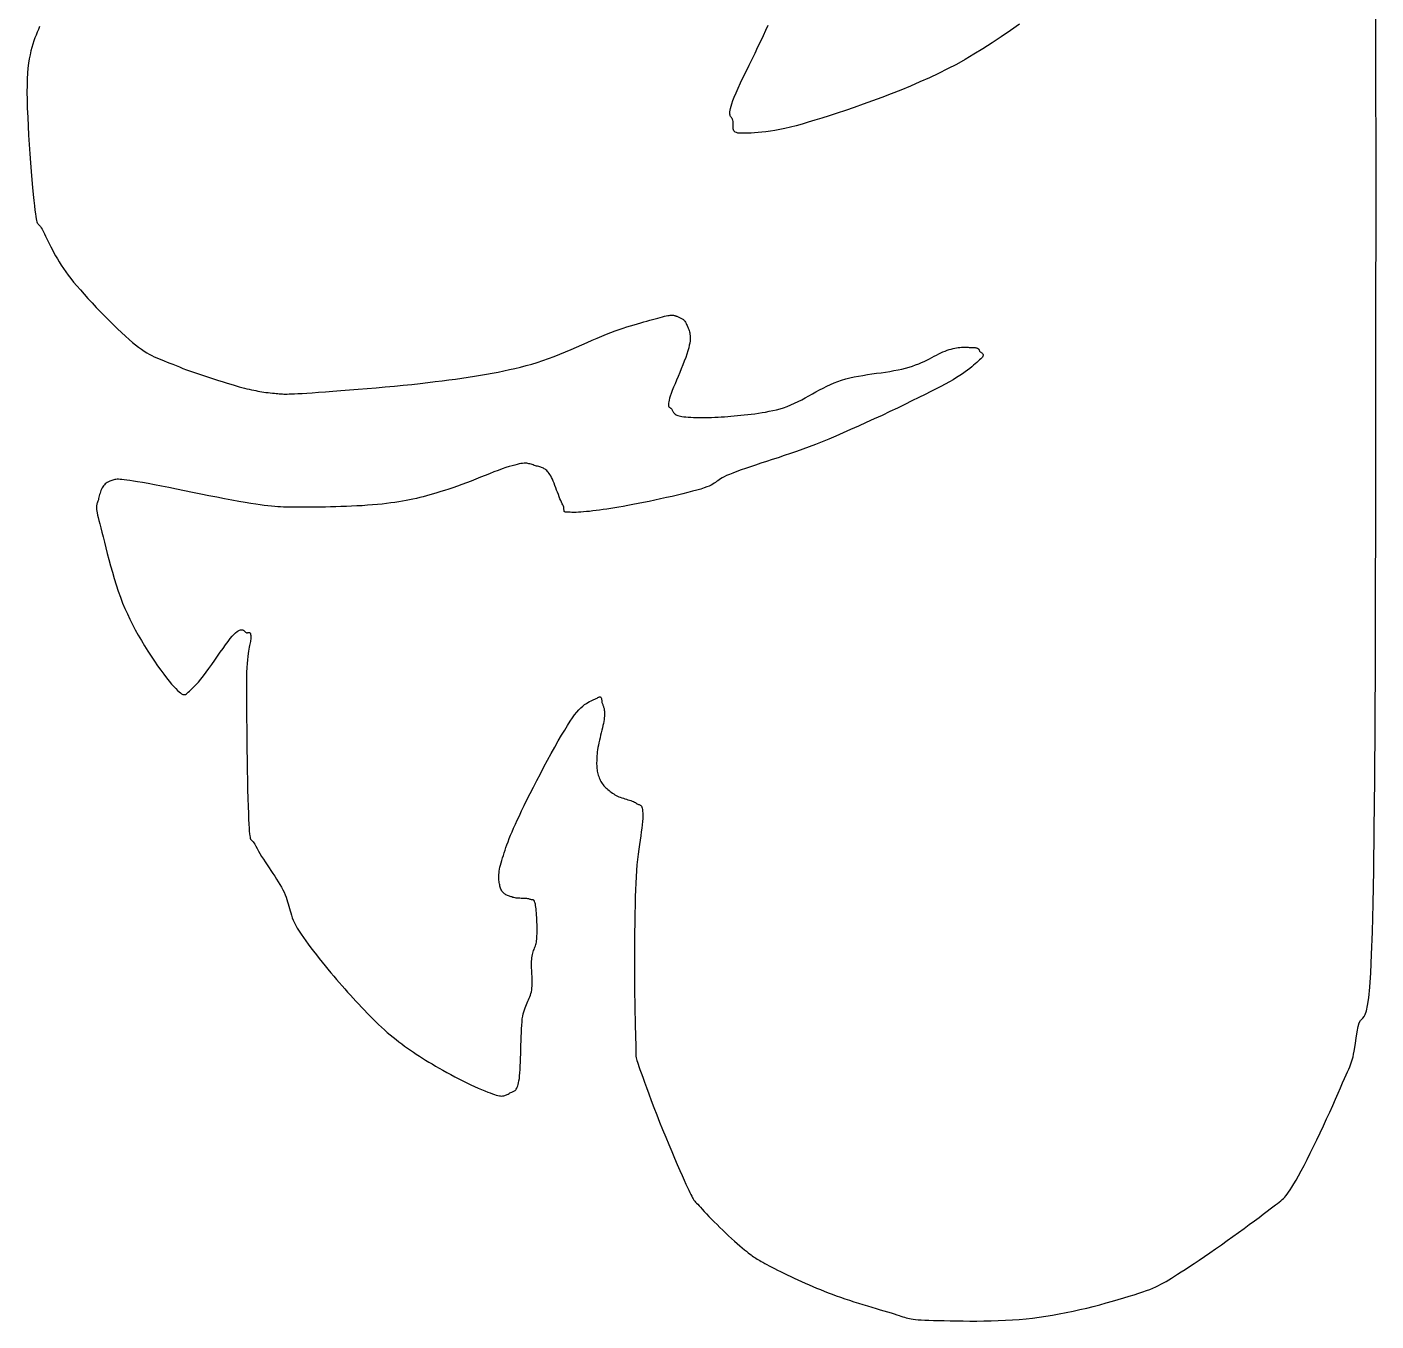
# Model space of a CAD drawing. Header units: millimetres. Extents: x 0 to 420, y 0 to 297.
# Drawn here: x 303.254 to 306.985, y 56.568 to 60.147 of the extents above; entities that cross this region are included whole.
import ezdxf

# ---------------------------------------------------------------- set-up
doc = ezdxf.new("R2010")
doc.units = ezdxf.units.MM
doc.layers.add('291-E-DIAGRAMA', color=5, linetype='Continuous')

msp = doc.modelspace()

# ---------------------------------------------------------------- linework, layer by layer
at = {"layer": '291-E-DIAGRAMA'}
for points in [[(303.2885, 60.1478), (303.2853, 60.14), (303.2822, 60.1322), (303.279, 60.1244), (303.276, 60.1163), (303.273, 60.108), (303.2701, 60.0993), (303.2673, 60.0901), (303.2648, 60.0803), (303.2624, 60.0698), (303.2602, 60.0585), (303.2583, 60.0463), (303.2567, 60.0331), (303.2555, 60.0188), (303.2545, 60.0032), (303.254, 59.9858), (303.2539, 59.9662), (303.2542, 59.9448), (303.2548, 59.9218), (303.2558, 59.8976), (303.257, 59.8726), (303.2584, 59.8472), (303.26, 59.8215), (303.2618, 59.7961), (303.2637, 59.7712), (303.2656, 59.7471), (303.2675, 59.7243), (303.2694, 59.703), (303.2713, 59.6836), (303.273, 59.6665), (303.2746, 59.6519), (303.276, 59.6399), (303.2773, 59.6301), (303.2784, 59.6222), (303.2795, 59.6161), (303.2805, 59.6113), (303.2815, 59.6078), (303.2825, 59.6052), (303.2836, 59.6032), (303.2848, 59.6017), (303.2861, 59.6003), (303.2876, 59.5989), (303.2893, 59.5971), (303.2912, 59.5948), (303.2934, 59.5916), (303.2959, 59.5873), (303.2987, 59.5816), (303.3021, 59.5751), (303.3055, 59.5683), (303.309, 59.5612), (303.3126, 59.5539), (303.3163, 59.5464), (303.3202, 59.5386), (303.3242, 59.5306), (303.3285, 59.5224), (303.3331, 59.514), (303.338, 59.5055), (303.3431, 59.4968), (303.3487, 59.4879), (303.3546, 59.4789), (303.3609, 59.4698), (303.3677, 59.4605), (303.375, 59.4511), (303.383, 59.4413), (303.3919, 59.4308), (303.4015, 59.4196), (303.4118, 59.408), (303.4226, 59.396), (303.4339, 59.3838), (303.4455, 59.3714), (303.4573, 59.359), (303.4692, 59.3468), (303.481, 59.3348), (303.4928, 59.3231), (303.5043, 59.312), (303.5154, 59.3014), (303.5261, 59.2915), (303.5362, 59.2825), (303.5456, 59.2745), (303.5544, 59.2674), (303.5626, 59.261), (303.5705, 59.2554), (303.578, 59.2503), (303.5852, 59.2458), (303.5922, 59.2418), (303.599, 59.2382), (303.6058, 59.2348), (303.6126, 59.2317), (303.6195, 59.2288), (303.6265, 59.226), (303.6337, 59.2231), (303.6412, 59.2202), (303.649, 59.2171), (303.6573, 59.2138), (303.6661, 59.2102), (303.6754, 59.2065), (303.6852, 59.2026), (303.6954, 59.1988), (303.7059, 59.195), (303.7168, 59.1911), (303.7278, 59.1873), (303.7389, 59.1836), (303.7501, 59.1799), (303.7613, 59.1762), (303.7724, 59.1727), (303.7833, 59.1693), (303.7939, 59.1659), (303.8043, 59.1627), (303.8142, 59.1597), (303.8237, 59.1568), (303.8327, 59.154), (303.8407, 59.1519), (303.8483, 59.1499), (303.8554, 59.1481), (303.8622, 59.1464), (303.8687, 59.1448), (303.8748, 59.1434), (303.8808, 59.1422), (303.8866, 59.141), (303.8923, 59.1399), (303.8979, 59.1389), (303.9035, 59.138), (303.9092, 59.1371), (303.9149, 59.1363), (303.9208, 59.1355), (303.9268, 59.1347), (303.9331, 59.134), (303.9386, 59.1336), (303.9433, 59.1332), (303.9473, 59.1329), (303.9509, 59.1325), (303.9542, 59.1323), (303.9574, 59.132), (303.9608, 59.1318), (303.9644, 59.1317), (303.9686, 59.1316), (303.9734, 59.1317), (303.9791, 59.1318), (303.9858, 59.132), (303.9939, 59.1323), (304.0033, 59.1327), (304.0145, 59.1333), (304.0274, 59.134), (304.0425, 59.1352), (304.0598, 59.1365), (304.079, 59.138), (304.0999, 59.1395), (304.1221, 59.1412), (304.1455, 59.1431), (304.1697, 59.145), (304.1945, 59.147), (304.2197, 59.1491), (304.2449, 59.1513), (304.2699, 59.1536), (304.2945, 59.156), (304.3183, 59.1584), (304.3411, 59.1609), (304.3627, 59.1635), (304.3827, 59.1661), (304.402, 59.1684), (304.4208, 59.1707), (304.4391, 59.1731), (304.4569, 59.1756), (304.4743, 59.1781), (304.4914, 59.1808), (304.5081, 59.1835), (304.5245, 59.1864), (304.5407, 59.1894), (304.5566, 59.1925), (304.5724, 59.1957), (304.588, 59.1991), (304.6035, 59.2026), (304.6189, 59.2063), (304.6343, 59.2102), (304.6497, 59.2143), (304.6652, 59.219), (304.6808, 59.2242), (304.6964, 59.2298), (304.7121, 59.2357), (304.7276, 59.2419), (304.7431, 59.2482), (304.7584, 59.2547), (304.7734, 59.2612), (304.7883, 59.2677), (304.8028, 59.274), (304.8169, 59.2803), (304.8307, 59.2862), (304.844, 59.2919), (304.8568, 59.2973), (304.869, 59.3022), (304.8806, 59.3066), (304.8917, 59.3103), (304.9025, 59.3138), (304.913, 59.3171), (304.9231, 59.3202), (304.9329, 59.3232), (304.9423, 59.326), (304.9514, 59.3287), (304.9601, 59.3312), (304.9685, 59.3336), (304.9766, 59.3358), (304.9842, 59.3379), (304.9915, 59.3399), (304.9985, 59.3418), (305.0051, 59.3435), (305.0113, 59.3452), (305.0171, 59.3468), (305.022, 59.3478), (305.0262, 59.3486), (305.0298, 59.3492), (305.0329, 59.3496), (305.0355, 59.3498), (305.0376, 59.3499), (305.0394, 59.3499), (305.0409, 59.3498), (305.0423, 59.3495), (305.0434, 59.3492), (305.0445, 59.3489), (305.0456, 59.3484), (305.0468, 59.348), (305.048, 59.3476), (305.0495, 59.3472), (305.0512, 59.3468), (305.0531, 59.346), (305.055, 59.3452), (305.0568, 59.3444), (305.0587, 59.3436), (305.0605, 59.3427), (305.0623, 59.3418), (305.0641, 59.3408), (305.0658, 59.3397), (305.0675, 59.3385), (305.0691, 59.3373), (305.0706, 59.3359), (305.0721, 59.3343), (305.0735, 59.3327), (305.0749, 59.3308), (305.0762, 59.3288), (305.0773, 59.3267), (305.0782, 59.3241), (305.0792, 59.3215), (305.0802, 59.3188), (305.0814, 59.3161), (305.0826, 59.3134), (305.0838, 59.3104), (305.0849, 59.3074), (305.0859, 59.3041), (305.0867, 59.3006), (305.0874, 59.2968), (305.0879, 59.2927), (305.0881, 59.2883), (305.0879, 59.2835), (305.0875, 59.2783), (305.0866, 59.2726), (305.0854, 59.2665), (305.0838, 59.2592), (305.0816, 59.251), (305.0788, 59.2421), (305.0755, 59.2325), (305.0717, 59.2225), (305.0677, 59.2121), (305.0634, 59.2016), (305.059, 59.1909), (305.0546, 59.1803), (305.0502, 59.17), (305.0461, 59.16), (305.0422, 59.1504), (305.0386, 59.1415), (305.0355, 59.1334), (305.033, 59.1261), (305.0312, 59.1199), (305.0298, 59.1147), (305.0289, 59.1103), (305.0282, 59.1066), (305.0279, 59.1036), (305.0278, 59.1012), (305.0279, 59.0993), (305.0283, 59.0977), (305.0289, 59.0966), (305.0296, 59.0957), (305.0305, 59.0949), (305.0315, 59.0943), (305.0326, 59.0937), (305.0337, 59.093), (305.0349, 59.0922), (305.036, 59.0911), (305.0372, 59.0898), (305.0379, 59.0883), (305.0386, 59.0868), (305.0392, 59.0853), (305.0399, 59.0838), (305.0406, 59.0824), (305.0415, 59.081), (305.0425, 59.0796), (305.0437, 59.0783), (305.0451, 59.077), (305.0469, 59.0757), (305.0489, 59.0745), (305.0513, 59.0734), (305.0541, 59.0724), (305.0573, 59.0714), (305.061, 59.0705), (305.0653, 59.0697), (305.0705, 59.069), (305.0763, 59.0684), (305.0827, 59.0679), (305.0896, 59.0675), (305.0969, 59.0671), (305.1046, 59.0669), (305.1126, 59.0668), (305.121, 59.0667), (305.1296, 59.0668), (305.1383, 59.0669), (305.1472, 59.0671), (305.1562, 59.0675), (305.1652, 59.0679), (305.1741, 59.0684), (305.183, 59.069), (305.1918, 59.0697), (305.2005, 59.0705), (305.2095, 59.0712), (305.2187, 59.0721), (305.228, 59.0729), (305.2376, 59.0739), (305.2472, 59.0749), (305.2569, 59.076), (305.2668, 59.0772), (305.2767, 59.0786), (305.2867, 59.0802), (305.2967, 59.0819), (305.3067, 59.0838), (305.3166, 59.086), (305.3266, 59.0883), (305.3365, 59.0909), (305.3463, 59.0938), (305.3565, 59.0974), (305.3665, 59.1015), (305.3765, 59.106), (305.3864, 59.1108), (305.3963, 59.1159), (305.4061, 59.1211), (305.416, 59.1265), (305.4259, 59.132), (305.4358, 59.1374), (305.4457, 59.1428), (305.4557, 59.148), (305.4657, 59.1531), (305.4759, 59.1579), (305.4861, 59.1624), (305.4965, 59.1665), (305.5069, 59.1701), (305.5181, 59.1733), (305.5296, 59.1762), (305.5415, 59.1788), (305.5536, 59.1811), (305.5659, 59.1832), (305.5784, 59.1852), (305.5908, 59.1871), (305.6033, 59.1889), (305.6157, 59.1907), (305.6279, 59.1925), (305.6398, 59.1944), (305.6515, 59.1963), (305.6628, 59.1985), (305.6736, 59.2008), (305.6839, 59.2034), (305.6936, 59.2062), (305.7028, 59.209), (305.7115, 59.212), (305.7199, 59.2152), (305.7278, 59.2186), (305.7354, 59.222), (305.7427, 59.2255), (305.7497, 59.2291), (305.7564, 59.2326), (305.7628, 59.236), (305.7691, 59.2393), (305.7752, 59.2425), (305.7811, 59.2455), (305.787, 59.2482), (305.7927, 59.2506), (305.7984, 59.2527), (305.804, 59.2544), (305.8096, 59.2561), (305.8149, 59.2575), (305.8199, 59.2587), (305.8248, 59.2596), (305.8295, 59.2603), (305.8339, 59.2607), (305.8381, 59.261), (305.8422, 59.2612), (305.846, 59.2612), (305.8497, 59.2612), (305.8532, 59.2611), (305.8566, 59.2609), (305.8597, 59.2607), (305.8627, 59.2606), (305.8656, 59.2605), (305.8683, 59.2604), (305.8711, 59.2604), (305.8737, 59.2602), (305.8759, 59.26), (305.8779, 59.2597), (305.8797, 59.2593), (305.8812, 59.2588), (305.8825, 59.2583), (305.8836, 59.2577), (305.8845, 59.257), (305.8854, 59.2562), (305.886, 59.2554), (305.8866, 59.2545), (305.8871, 59.2536), (305.8876, 59.2526), (305.888, 59.2515), (305.8884, 59.2504), (305.8892, 59.2493), (305.8903, 59.2483), (305.8916, 59.2473), (305.8929, 59.2463), (305.8942, 59.2454), (305.8954, 59.2444), (305.8965, 59.2433), (305.8974, 59.2421), (305.898, 59.2408), (305.8982, 59.2394), (305.8981, 59.2378), (305.8974, 59.236), (305.8962, 59.234), (305.8943, 59.2317), (305.8917, 59.2292), (305.8884, 59.2263), (305.8845, 59.2228), (305.8805, 59.2191), (305.8762, 59.2153), (305.8715, 59.2112), (305.8665, 59.207), (305.861, 59.2025), (305.855, 59.1978), (305.8485, 59.1929), (305.8413, 59.1878), (305.8334, 59.1825), (305.8247, 59.177), (305.8152, 59.1713), (305.8049, 59.1653), (305.7936, 59.1591), (305.7813, 59.1527), (305.7679, 59.146), (305.7535, 59.1385), (305.7375, 59.1303), (305.7201, 59.1216), (305.7014, 59.1124), (305.6818, 59.1028), (305.6613, 59.0929), (305.6402, 59.0829), (305.6186, 59.0727), (305.5968, 59.0626), (305.5749, 59.0525), (305.5531, 59.0427), (305.5316, 59.0331), (305.5107, 59.0239), (305.4904, 59.0151), (305.471, 59.007), (305.4527, 58.9995), (305.435, 58.9924), (305.4173, 58.9857), (305.3997, 58.9792), (305.3822, 58.973), (305.365, 58.967), (305.348, 58.9612), (305.3313, 58.9556), (305.315, 58.9503), (305.2991, 58.9451), (305.2838, 58.9401), (305.269, 58.9353), (305.2548, 58.9306), (305.2414, 58.926), (305.2287, 58.9216), (305.2168, 58.9173), (305.2058, 58.9131), (305.1965, 58.9095), (305.1886, 58.9061), (305.182, 58.903), (305.1765, 58.9), (305.1718, 58.8972), (305.1678, 58.8946), (305.1642, 58.892), (305.1609, 58.8895), (305.1576, 58.8871), (305.1541, 58.8847), (305.1502, 58.8823), (305.1457, 58.8798), (305.1404, 58.8773), (305.134, 58.8747), (305.1265, 58.8719), (305.1175, 58.869), (305.1067, 58.8659), (305.0946, 58.8626), (305.0816, 58.8592), (305.0676, 58.8558), (305.053, 58.8522), (305.0378, 58.8487), (305.0222, 58.8451), (305.0063, 58.8416), (304.9904, 58.8382), (304.9746, 58.8348), (304.959, 58.8316), (304.9439, 58.8286), (304.9293, 58.8258), (304.9154, 58.8232), (304.9025, 58.8208), (304.8906, 58.8188), (304.8795, 58.8169), (304.8685, 58.8152), (304.8579, 58.8136), (304.8476, 58.8121), (304.8376, 58.8107), (304.828, 58.8094), (304.8187, 58.8082), (304.8098, 58.8072), (304.8014, 58.8064), (304.7934, 58.8056), (304.7859, 58.8051), (304.7788, 58.8047), (304.7723, 58.8044), (304.7664, 58.8043), (304.7609, 58.8044), (304.7561, 58.8047), (304.7517, 58.8048), (304.7481, 58.8049), (304.7453, 58.805), (304.7431, 58.8053), (304.7415, 58.8057), (304.7404, 58.8063), (304.7397, 58.8071), (304.7393, 58.808), (304.7391, 58.8091), (304.7391, 58.8105), (304.739, 58.8121), (304.7389, 58.814), (304.7387, 58.8162), (304.7382, 58.8188), (304.7373, 58.8216), (304.7361, 58.8248), (304.7341, 58.8282), (304.7321, 58.8323), (304.73, 58.837), (304.7279, 58.8422), (304.7257, 58.8478), (304.7234, 58.8538), (304.7211, 58.8599), (304.7187, 58.8662), (304.7164, 58.8725), (304.714, 58.8787), (304.7116, 58.8848), (304.7092, 58.8906), (304.7069, 58.896), (304.7045, 58.901), (304.7022, 58.9054), (304.6999, 58.9091), (304.6977, 58.9123), (304.6955, 58.9152), (304.6933, 58.9177), (304.6911, 58.9199), (304.6889, 58.9219), (304.6867, 58.9236), (304.6844, 58.9251), (304.6821, 58.9264), (304.6797, 58.9276), (304.6772, 58.9286), (304.6747, 58.9295), (304.672, 58.9303), (304.6691, 58.931), (304.6662, 58.9318), (304.6631, 58.9325), (304.6598, 58.9332), (304.6565, 58.9343), (304.6535, 58.9354), (304.6506, 58.9365), (304.6478, 58.9374), (304.6449, 58.9383), (304.6421, 58.939), (304.6391, 58.9396), (304.6359, 58.94), (304.6325, 58.9402), (304.6287, 58.9401), (304.6246, 58.9398), (304.62, 58.9391), (304.6148, 58.9382), (304.6091, 58.9369), (304.6027, 58.9353), (304.5955, 58.9332), (304.5871, 58.931), (304.5778, 58.9281), (304.5676, 58.9246), (304.5568, 58.9206), (304.5453, 58.9162), (304.5333, 58.9114), (304.5209, 58.9065), (304.5082, 58.9013), (304.4953, 58.8961), (304.4824, 58.891), (304.4694, 58.8859), (304.4566, 58.881), (304.4441, 58.8764), (304.4318, 58.8721), (304.4201, 58.8683), (304.4088, 58.865), (304.3981, 58.8617), (304.3878, 58.8585), (304.3779, 58.8556), (304.3682, 58.8528), (304.3587, 58.8502), (304.3494, 58.8477), (304.3401, 58.8453), (304.3308, 58.8431), (304.3214, 58.841), (304.3119, 58.839), (304.3022, 58.8371), (304.2922, 58.8353), (304.2819, 58.8336), (304.2712, 58.8319), (304.26, 58.8303), (304.2482, 58.8288), (304.2358, 58.8274), (304.2229, 58.8261), (304.2093, 58.8249), (304.1954, 58.8239), (304.1811, 58.8229), (304.1665, 58.8221), (304.1518, 58.8214), (304.1371, 58.8208), (304.1223, 58.8203), (304.1077, 58.8198), (304.0933, 58.8195), (304.0791, 58.8192), (304.0654, 58.819), (304.0521, 58.8189), (304.0394, 58.8188), (304.0274, 58.8188), (304.0163, 58.8188), (304.006, 58.8187), (303.9966, 58.8187), (303.9877, 58.8187), (303.9793, 58.8187), (303.9713, 58.8188), (303.9633, 58.819), (303.9554, 58.8193), (303.9473, 58.8197), (303.9389, 58.8203), (303.9299, 58.8212), (303.9204, 58.8222), (303.9101, 58.8234), (303.8988, 58.8249), (303.8865, 58.8267), (303.8728, 58.8288), (303.8571, 58.8314), (303.8396, 58.8345), (303.8205, 58.838), (303.8002, 58.8419), (303.7788, 58.8461), (303.7568, 58.8505), (303.7343, 58.8551), (303.7117, 58.8597), (303.6893, 58.8643), (303.6672, 58.8688), (303.6459, 58.8731), (303.6255, 58.8771), (303.6064, 58.8808), (303.5889, 58.8841), (303.5732, 58.8868), (303.5597, 58.889), (303.5484, 58.8908), (303.5386, 58.8923), (303.5301, 58.8935), (303.5228, 58.8944), (303.5166, 58.8951), (303.5113, 58.8956), (303.5068, 58.8958), (303.5029, 58.8958), (303.4996, 58.8956), (303.4966, 58.8952), (303.4939, 58.8946), (303.4913, 58.8938), (303.4887, 58.8929), (303.4859, 58.8918), (303.4829, 58.8905), (303.4794, 58.889), (303.4761, 58.8874), (303.4731, 58.8854), (303.4704, 58.8832), (303.4679, 58.8806), (303.4656, 58.8779), (303.4636, 58.8749), (303.4617, 58.8718), (303.46, 58.8685), (303.4585, 58.865), (303.4571, 58.8614), (303.4559, 58.8578), (303.4548, 58.854), (303.4538, 58.8503), (303.4529, 58.8464), (303.452, 58.8426), (303.4513, 58.8389), (303.4502, 58.8354), (303.4491, 58.8325), (303.4482, 58.8299), (303.4474, 58.8277), (303.4467, 58.8255), (303.4462, 58.8234), (303.4458, 58.8211), (303.4457, 58.8185), (303.4459, 58.8156), (303.4462, 58.8121), (303.4469, 58.8079), (303.4479, 58.803), (303.4492, 58.7971), (303.4508, 58.7902), (303.4528, 58.7821), (303.4553, 58.7726), (303.458, 58.762), (303.4611, 58.75), (303.4644, 58.7366), (303.468, 58.7221), (303.4719, 58.7067), (303.4761, 58.6905), (303.4805, 58.6737), (303.4851, 58.6564), (303.4901, 58.6389), (303.4952, 58.6213), (303.5007, 58.6038), (303.5064, 58.5866), (303.5123, 58.5698), (303.5185, 58.5536), (303.5249, 58.5381), (303.5316, 58.5237), (303.5383, 58.5092), (303.5456, 58.4945), (303.5535, 58.4796), (303.5618, 58.4646), (303.5704, 58.4498), (303.5793, 58.4351), (303.5883, 58.4207), (303.5973, 58.4067), (303.6063, 58.3933), (303.6151, 58.3804), (303.6238, 58.3684), (303.6321, 58.3571), (303.6399, 58.3468), (303.6473, 58.3376), (303.654, 58.3296), (303.66, 58.3229), (303.6656, 58.317), (303.6705, 58.3121), (303.6747, 58.308), (303.6784, 58.3049), (303.6816, 58.3025), (303.6845, 58.3011), (303.6872, 58.3003), (303.6896, 58.3003), (303.6921, 58.3011), (303.6946, 58.3025), (303.6972, 58.3045), (303.7001, 58.3071), (303.7034, 58.3103), (303.7071, 58.314), (303.7113, 58.3183), (303.7162, 58.3229), (303.7218, 58.3283), (303.7281, 58.3351), (303.7348, 58.3431), (303.742, 58.3523), (303.7495, 58.3623), (303.7572, 58.3729), (303.765, 58.3839), (303.773, 58.3952), (303.7808, 58.4065), (303.7885, 58.4175), (303.796, 58.4281), (303.8032, 58.4381), (303.8099, 58.4472), (303.8161, 58.4553), (303.8218, 58.4621), (303.8267, 58.4675), (303.8309, 58.4715), (303.8348, 58.4746), (303.8382, 58.477), (303.8413, 58.4785), (303.844, 58.4795), (303.8465, 58.4799), (303.8486, 58.4798), (303.8505, 58.4793), (303.8522, 58.4785), (303.8537, 58.4774), (303.8551, 58.4763), (303.8563, 58.4751), (303.8575, 58.4739), (303.8586, 58.4729), (303.8597, 58.472), (303.8608, 58.4715), (303.8622, 58.4715), (303.8636, 58.4717), (303.8649, 58.4719), (303.8661, 58.4721), (303.8671, 58.4723), (303.8681, 58.4723), (303.869, 58.4723), (303.8698, 58.472), (303.8705, 58.4715), (303.8711, 58.4707), (303.8717, 58.4696), (303.8721, 58.4681), (303.8724, 58.4662), (303.8726, 58.4638), (303.8728, 58.4609), (303.8728, 58.4574), (303.8727, 58.4538), (303.8724, 58.4504), (303.8719, 58.447), (303.8712, 58.4436), (303.8704, 58.4399), (303.8695, 58.4359), (303.8686, 58.4314), (303.8676, 58.4263), (303.8665, 58.4205), (303.8655, 58.4137), (303.8645, 58.4059), (303.8635, 58.397), (303.8626, 58.3868), (303.8619, 58.3751), (303.8612, 58.3619), (303.8608, 58.347), (303.8608, 58.3296), (303.8609, 58.3092), (303.861, 58.2863), (303.8612, 58.2613), (303.8614, 58.2346), (303.8616, 58.2067), (303.8619, 58.1781), (303.8623, 58.149), (303.8627, 58.1201), (303.8631, 58.0916), (303.8636, 58.0641), (303.8642, 58.0379), (303.8648, 58.0135), (303.8654, 57.9914), (303.8661, 57.9719), (303.8668, 57.9556), (303.8675, 57.9422), (303.8682, 57.9312), (303.8688, 57.9224), (303.8694, 57.9154), (303.87, 57.9101), (303.8707, 57.9061), (303.8715, 57.9032), (303.8723, 57.9011), (303.8733, 57.8995), (303.8745, 57.8983), (303.8759, 57.897), (303.8775, 57.8954), (303.8794, 57.8934), (303.8816, 57.8905), (303.8841, 57.8865), (303.8869, 57.8813), (303.8902, 57.8747), (303.8939, 57.8678), (303.8982, 57.8606), (303.9027, 57.8531), (303.9076, 57.8455), (303.9127, 57.8377), (303.9179, 57.8298), (303.9233, 57.8218), (303.9286, 57.8138), (303.934, 57.8058), (303.9392, 57.7979), (303.9442, 57.7901), (303.949, 57.7824), (303.9534, 57.775), (303.9575, 57.7678), (303.9612, 57.7608), (303.9647, 57.7538), (303.9677, 57.747), (303.9703, 57.7405), (303.9725, 57.734), (303.9745, 57.7277), (303.9763, 57.7215), (303.978, 57.7153), (303.9797, 57.7091), (303.9815, 57.7029), (303.9833, 57.6966), (303.9854, 57.6901), (303.9877, 57.6835), (303.9904, 57.6766), (303.9935, 57.6695), (303.9971, 57.6622), (304.0013, 57.6544), (304.0065, 57.6463), (304.0122, 57.6378), (304.0183, 57.6288), (304.0249, 57.6196), (304.0318, 57.6101), (304.039, 57.6004), (304.0465, 57.5906), (304.0543, 57.5807), (304.0621, 57.5707), (304.0701, 57.5607), (304.0782, 57.5508), (304.0863, 57.5409), (304.0943, 57.5313), (304.1023, 57.5219), (304.1101, 57.5127), (304.1177, 57.5039), (304.1253, 57.4952), (304.1329, 57.4866), (304.1405, 57.4779), (304.1482, 57.4694), (304.1559, 57.4608), (304.1637, 57.4523), (304.1714, 57.4439), (304.1792, 57.4356), (304.187, 57.4274), (304.1949, 57.4193), (304.2027, 57.4112), (304.2106, 57.4034), (304.2185, 57.3956), (304.2264, 57.388), (304.2343, 57.3806), (304.2422, 57.3734), (304.2504, 57.3663), (304.2585, 57.3595), (304.2665, 57.3529), (304.2745, 57.3465), (304.2824, 57.3403), (304.2903, 57.3342), (304.2982, 57.3282), (304.3062, 57.3224), (304.3142, 57.3168), (304.3224, 57.3112), (304.3306, 57.3057), (304.339, 57.3003), (304.3476, 57.2949), (304.3564, 57.2896), (304.3654, 57.2843), (304.3747, 57.279), (304.384, 57.2733), (304.394, 57.2674), (304.4043, 57.2615), (304.415, 57.2555), (304.426, 57.2495), (304.4372, 57.2436), (304.4484, 57.2378), (304.4595, 57.2321), (304.4705, 57.2267), (304.4813, 57.2215), (304.4917, 57.2166), (304.5017, 57.2121), (304.5112, 57.208), (304.52, 57.2044), (304.5281, 57.2013), (304.5353, 57.1987), (304.5414, 57.1963), (304.5469, 57.1944), (304.5518, 57.1928), (304.5562, 57.1917), (304.5602, 57.1909), (304.5637, 57.1904), (304.567, 57.1903), (304.5699, 57.1904), (304.5726, 57.1909), (304.5752, 57.1915), (304.5776, 57.1923), (304.5799, 57.1934), (304.5822, 57.1945), (304.5845, 57.1958), (304.587, 57.1973), (304.5895, 57.1987), (304.592, 57.1998), (304.5944, 57.2007), (304.5966, 57.2016), (304.5987, 57.2025), (304.6006, 57.2034), (304.6024, 57.2046), (304.604, 57.2059), (304.6056, 57.2075), (304.607, 57.2095), (304.6084, 57.2119), (304.6097, 57.2148), (304.611, 57.2182), (304.6122, 57.2223), (304.6133, 57.227), (304.6145, 57.2325), (304.6156, 57.2389), (304.6163, 57.2459), (304.6169, 57.2541), (304.6175, 57.2633), (304.618, 57.2734), (304.6184, 57.2841), (304.6188, 57.2954), (304.6192, 57.307), (304.6196, 57.3189), (304.62, 57.3309), (304.6204, 57.3428), (304.6208, 57.3544), (304.6212, 57.3656), (304.6217, 57.3763), (304.6223, 57.3863), (304.6229, 57.3954), (304.6236, 57.4035), (304.6249, 57.4107), (304.6263, 57.4173), (304.6279, 57.4234), (304.6297, 57.429), (304.6315, 57.4342), (304.6335, 57.4391), (304.6355, 57.4438), (304.6374, 57.4482), (304.6394, 57.4524), (304.6413, 57.4566), (304.6431, 57.4608), (304.6448, 57.465), (304.6463, 57.4694), (304.6477, 57.4739), (304.6488, 57.4787), (304.6497, 57.4838), (304.6504, 57.4891), (304.6508, 57.4945), (304.651, 57.4999), (304.6511, 57.5054), (304.6511, 57.511), (304.651, 57.5165), (304.6507, 57.522), (304.6505, 57.5275), (304.6502, 57.5329), (304.6499, 57.5383), (304.6496, 57.5435), (304.6494, 57.5487), (304.6493, 57.5538), (304.6493, 57.5587), (304.6494, 57.5635), (304.6497, 57.5681), (304.6502, 57.5728), (304.6509, 57.5772), (304.6518, 57.5813), (304.6528, 57.5851), (304.6539, 57.5888), (304.6551, 57.5923), (304.6563, 57.5957), (304.6575, 57.599), (304.6587, 57.6023), (304.6599, 57.6056), (304.6609, 57.6089), (304.6619, 57.6124), (304.6627, 57.6161), (304.6633, 57.6199), (304.6636, 57.624), (304.6638, 57.6283), (304.6641, 57.6335), (304.6644, 57.6391), (304.6645, 57.645), (304.6646, 57.6512), (304.6645, 57.6577), (304.6645, 57.6643), (304.6643, 57.6709), (304.664, 57.6775), (304.6637, 57.684), (304.6633, 57.6904), (304.6629, 57.6965), (304.6624, 57.7023), (304.6618, 57.7077), (304.6612, 57.7126), (304.6605, 57.717), (304.6598, 57.7207), (304.6591, 57.7234), (304.6584, 57.7257), (304.6578, 57.7276), (304.6573, 57.7291), (304.6567, 57.7302), (304.6561, 57.7311), (304.6555, 57.7318), (304.6547, 57.7322), (304.6539, 57.7325), (304.653, 57.7328), (304.652, 57.7329), (304.6507, 57.7331), (304.6493, 57.7333), (304.6477, 57.7336), (304.6458, 57.7341), (304.6437, 57.7347), (304.6416, 57.7354), (304.6392, 57.7359), (304.6366, 57.7363), (304.6336, 57.7365), (304.6305, 57.7367), (304.6272, 57.7368), (304.6238, 57.7369), (304.6204, 57.737), (304.6169, 57.7371), (304.6134, 57.7373), (304.61, 57.7375), (304.6067, 57.7378), (304.6036, 57.7383), (304.6006, 57.7389), (304.5979, 57.7397), (304.5955, 57.7408), (304.5929, 57.7415), (304.5904, 57.7423), (304.5879, 57.7431), (304.5854, 57.744), (304.5831, 57.7449), (304.5808, 57.7459), (304.5786, 57.747), (304.5765, 57.7483), (304.5744, 57.7497), (304.5725, 57.7512), (304.5707, 57.7529), (304.569, 57.7549), (304.5674, 57.757), (304.5659, 57.7594), (304.5646, 57.762), (304.5634, 57.7648), (304.5627, 57.7679), (304.5619, 57.7709), (304.5612, 57.774), (304.5606, 57.7771), (304.56, 57.7804), (304.5595, 57.7838), (304.5591, 57.7873), (304.5589, 57.7909), (304.5588, 57.7948), (304.5588, 57.7989), (304.559, 57.8032), (304.5595, 57.8078), (304.5601, 57.8126), (304.5609, 57.8178), (304.562, 57.8232), (304.5634, 57.8291), (304.5653, 57.8355), (304.5672, 57.842), (304.5692, 57.8487), (304.5713, 57.8555), (304.5735, 57.8625), (304.5759, 57.8698), (304.5784, 57.8774), (304.5812, 57.8853), (304.5843, 57.8936), (304.5876, 57.9023), (304.5913, 57.9115), (304.5953, 57.9211), (304.5997, 57.9313), (304.6045, 57.9421), (304.6098, 57.9535), (304.6156, 57.9656), (304.6217, 57.9788), (304.6288, 57.9936), (304.6367, 58.0096), (304.6452, 58.0267), (304.6543, 58.0446), (304.6638, 58.063), (304.6736, 58.0817), (304.6836, 58.1006), (304.6937, 58.1193), (304.7037, 58.1376), (304.7136, 58.1554), (304.7232, 58.1722), (304.7323, 58.188), (304.7409, 58.2025), (304.7489, 58.2154), (304.7561, 58.2266), (304.7624, 58.2361), (304.7685, 58.2446), (304.7745, 58.2519), (304.7802, 58.2583), (304.7856, 58.2639), (304.7909, 58.2686), (304.796, 58.2726), (304.8008, 58.276), (304.8054, 58.2789), (304.8097, 58.2812), (304.8138, 58.2833), (304.8177, 58.285), (304.8213, 58.2865), (304.8246, 58.288), (304.8276, 58.2894), (304.8304, 58.2908), (304.8329, 58.2924), (304.835, 58.2935), (304.8367, 58.2941), (304.8382, 58.2943), (304.8395, 58.294), (304.8405, 58.2934), (304.8413, 58.2925), (304.8419, 58.2913), (304.8424, 58.2899), (304.8428, 58.2883), (304.8431, 58.2865), (304.8434, 58.2846), (304.8436, 58.2826), (304.8439, 58.2807), (304.8441, 58.2787), (304.8445, 58.2768), (304.8452, 58.2749), (304.846, 58.2731), (304.8467, 58.2714), (304.8474, 58.2696), (304.848, 58.2678), (304.8487, 58.266), (304.8492, 58.264), (304.8497, 58.262), (304.8502, 58.2597), (304.8505, 58.2572), (304.8508, 58.2546), (304.851, 58.2516), (304.851, 58.2484), (304.851, 58.2448), (304.8508, 58.2409), (304.8505, 58.2366), (304.8499, 58.2318), (304.8491, 58.2265), (304.8481, 58.2208), (304.8468, 58.2147), (304.8453, 58.2083), (304.8438, 58.2017), (304.8421, 58.1949), (304.8404, 58.1879), (304.8388, 58.1809), (304.8371, 58.174), (304.8355, 58.1671), (304.8341, 58.1604), (304.8328, 58.1539), (304.8318, 58.1476), (304.8309, 58.1417), (304.8304, 58.1362), (304.8301, 58.1311), (304.8298, 58.1261), (304.8295, 58.1214), (304.8294, 58.1168), (304.8293, 58.1125), (304.8293, 58.1082), (304.8294, 58.1041), (304.8297, 58.1001), (304.83, 58.0962), (304.8305, 58.0924), (304.8311, 58.0886), (304.8318, 58.0849), (304.8327, 58.0811), (304.8338, 58.0774), (304.835, 58.0737), (304.8364, 58.07), (304.8377, 58.0666), (304.8391, 58.0634), (304.8408, 58.0602), (304.8427, 58.0572), (304.8448, 58.0542), (304.847, 58.0512), (304.8494, 58.0484), (304.852, 58.0456), (304.8547, 58.0429), (304.8575, 58.0403), (304.8605, 58.0378), (304.8635, 58.0353), (304.8667, 58.0328), (304.8699, 58.0304), (304.8732, 58.0281), (304.8766, 58.0258), (304.8797, 58.0237), (304.8832, 58.0217), (304.8869, 58.0198), (304.8908, 58.0181), (304.8948, 58.0165), (304.899, 58.015), (304.9032, 58.0136), (304.9074, 58.0123), (304.9117, 58.011), (304.9158, 58.0097), (304.9198, 58.0084), (304.9237, 58.0072), (304.9274, 58.0059), (304.9308, 58.0046), (304.934, 58.0032), (304.9368, 58.0017), (304.939, 57.9998), (304.9411, 57.9984), (304.9431, 57.9974), (304.945, 57.9966), (304.9468, 57.9961), (304.9484, 57.9956), (304.95, 57.995), (304.9514, 57.9942), (304.9526, 57.9931), (304.9537, 57.9915), (304.9546, 57.9893), (304.9554, 57.9865), (304.9561, 57.9828), (304.9565, 57.9782), (304.9568, 57.9725), (304.9569, 57.9656), (304.9567, 57.9578), (304.9561, 57.9494), (304.9552, 57.9404), (304.954, 57.9308), (304.9526, 57.9205), (304.9511, 57.9096), (304.9494, 57.8981), (304.9476, 57.8858), (304.9458, 57.8728), (304.944, 57.8591), (304.9423, 57.8447), (304.9408, 57.8295), (304.9394, 57.8136), (304.9382, 57.7968), (304.9374, 57.7792), (304.9368, 57.7608), (304.9361, 57.7408), (304.9355, 57.7185), (304.935, 57.6943), (304.9345, 57.6685), (304.9342, 57.6415), (304.934, 57.6137), (304.9338, 57.5854), (304.9338, 57.5568), (304.9338, 57.5284), (304.934, 57.5006), (304.9342, 57.4736), (304.9345, 57.4478), (304.935, 57.4235), (304.9355, 57.4011), (304.9361, 57.3809), (304.9368, 57.3633), (304.9371, 57.3485), (304.9373, 57.3362), (304.9373, 57.326), (304.9374, 57.3177), (304.9375, 57.3109), (304.9377, 57.3053), (304.938, 57.3006), (304.9386, 57.2963), (304.9394, 57.2923), (304.9405, 57.2882), (304.942, 57.2837), (304.9439, 57.2784), (304.9463, 57.272), (304.9492, 57.2641), (304.9527, 57.2545), (304.9569, 57.2429), (304.9615, 57.2291), (304.967, 57.2135), (304.9732, 57.1964), (304.9801, 57.178), (304.9875, 57.1587), (304.9954, 57.1386), (305.0035, 57.1181), (305.0118, 57.0974), (305.0202, 57.0767), (305.0286, 57.0565), (305.0368, 57.0369), (305.0447, 57.0182), (305.0522, 57.0007), (305.0592, 56.9846), (305.0656, 56.9702), (305.0713, 56.9578), (305.0762, 56.947), (305.0804, 56.9377), (305.084, 56.9299), (305.0871, 56.9233), (305.0897, 56.9177), (305.0921, 56.913), (305.0943, 56.9091), (305.0964, 56.9056), (305.0985, 56.9026), (305.1007, 56.8998), (305.1031, 56.897), (305.1057, 56.894), (305.1088, 56.8908), (305.1124, 56.8871), (305.1166, 56.8827), (305.1215, 56.8775), (305.1271, 56.8713), (305.1332, 56.8645), (305.1399, 56.8575), (305.147, 56.8501), (305.1545, 56.8425), (305.1622, 56.8347), (305.1701, 56.8269), (305.1782, 56.8191), (305.1863, 56.8113), (305.1944, 56.8037), (305.2024, 56.7963), (305.2101, 56.7892), (305.2177, 56.7824), (305.2249, 56.7761), (305.2316, 56.7703), (305.2379, 56.7651), (305.2433, 56.7609), (305.248, 56.7571), (305.2523, 56.7538), (305.2562, 56.7509), (305.2598, 56.7482), (305.2632, 56.7458), (305.2665, 56.7436), (305.2698, 56.7415), (305.2731, 56.7395), (305.2766, 56.7374), (305.2804, 56.7352), (305.2845, 56.7329), (305.289, 56.7304), (305.2941, 56.7276), (305.2998, 56.7245), (305.3062, 56.7209), (305.3136, 56.7171), (305.3214, 56.7131), (305.3296, 56.7089), (305.3382, 56.7046), (305.3471, 56.7002), (305.3564, 56.6957), (305.3659, 56.6912), (305.3757, 56.6866), (305.3857, 56.6819), (305.3958, 56.6773), (305.4061, 56.6727), (305.4166, 56.6682), (305.4271, 56.6636), (305.4376, 56.6592), (305.4482, 56.6549), (305.4588, 56.6507), (305.4692, 56.6465), (305.4803, 56.6423), (305.4918, 56.6381), (305.5037, 56.6339), (305.5159, 56.6298), (305.5283, 56.6256), (305.5408, 56.6216), (305.5534, 56.6176), (305.5658, 56.6137), (305.5781, 56.6099), (305.5902, 56.6062), (305.6019, 56.6027), (305.6132, 56.5993), (305.6239, 56.5962), (305.634, 56.5932), (305.6434, 56.5905), (305.6518, 56.5879), (305.6591, 56.5856), (305.6655, 56.5836), (305.671, 56.5817), (305.6761, 56.58), (305.6807, 56.5785), (305.6852, 56.5771), (305.6896, 56.5759), (305.6943, 56.5748), (305.6993, 56.5739), (305.7049, 56.5731), (305.7112, 56.5724), (305.7185, 56.5718), (305.7269, 56.5712), (305.7366, 56.5708), (305.7478, 56.5704), (305.7609, 56.57), (305.7753, 56.5696), (305.7908, 56.5692), (305.8074, 56.5688), (305.8248, 56.5685), (305.8429, 56.5682), (305.8616, 56.5681), (305.8808, 56.5681), (305.9004, 56.5683), (305.9201, 56.5687), (305.9399, 56.5693), (305.9596, 56.5701), (305.9791, 56.5712), (305.9982, 56.5726), (306.0169, 56.5743), (306.0349, 56.5764), (306.0528, 56.5785), (306.0712, 56.5811), (306.0899, 56.5842), (306.1087, 56.5876), (306.1277, 56.5913), (306.1468, 56.5953), (306.1657, 56.5996), (306.1845, 56.604), (306.2029, 56.6086), (306.221, 56.6133), (306.2386, 56.618), (306.2557, 56.6227), (306.272, 56.6274), (306.2876, 56.632), (306.3023, 56.6364), (306.316, 56.6406), (306.3285, 56.6447), (306.3397, 56.6484), (306.3499, 56.6521), (306.3591, 56.6556), (306.3676, 56.659), (306.3754, 56.6625), (306.3828, 56.6661), (306.39, 56.6698), (306.397, 56.6736), (306.4041, 56.6777), (306.4114, 56.6822), (306.419, 56.6869), (306.4272, 56.6922), (306.436, 56.6978), (306.4457, 56.7041), (306.4565, 56.7109), (306.4684, 56.7186), (306.4814, 56.7271), (306.4953, 56.7365), (306.51, 56.7464), (306.5253, 56.757), (306.541, 56.7679), (306.5569, 56.7791), (306.5729, 56.7905), (306.5888, 56.8018), (306.6045, 56.8131), (306.6197, 56.8241), (306.6343, 56.8348), (306.6482, 56.845), (306.6611, 56.8546), (306.6728, 56.8635), (306.6833, 56.8715), (306.6921, 56.8784), (306.6997, 56.8843), (306.7063, 56.8892), (306.712, 56.8935), (306.7169, 56.8972), (306.7213, 56.9006), (306.7252, 56.9038), (306.7287, 56.9071), (306.7322, 56.9107), (306.7356, 56.9146), (306.7391, 56.9192), (306.7429, 56.9246), (306.7471, 56.9309), (306.7519, 56.9385), (306.7573, 56.9474), (306.7636, 56.9578), (306.7704, 56.9697), (306.7778, 56.9833), (306.7857, 56.9984), (306.7941, 57.0148), (306.8029, 57.0323), (306.8119, 57.0505), (306.821, 57.0694), (306.8301, 57.0886), (306.8392, 57.1079), (306.8481, 57.1271), (306.8567, 57.1459), (306.865, 57.1642), (306.8727, 57.1817), (306.8799, 57.1981), (306.8864, 57.2132), (306.8921, 57.2268), (306.8974, 57.2389), (306.9019, 57.2491), (306.9058, 57.2576), (306.9091, 57.2649), (306.9119, 57.2712), (306.9143, 57.2768), (306.9164, 57.282), (306.9182, 57.2873), (306.9198, 57.2929), (306.9213, 57.2991), (306.9228, 57.3062), (306.9243, 57.3146), (306.9259, 57.3246), (306.9277, 57.3365), (306.9298, 57.3507), (306.9323, 57.3674), (306.9353, 57.3827), (306.9385, 57.3927), (306.9418, 57.3989), (306.9451, 57.4029), (306.9485, 57.406), (306.9518, 57.4098), (306.9551, 57.4159), (306.9584, 57.4256), (306.9615, 57.4405), (306.9645, 57.462), (306.9674, 57.4917), (306.9701, 57.5311), (306.9726, 57.5816), (306.9748, 57.6448), (306.9768, 57.7221), (306.9784, 57.815), (306.9798, 57.9287), (306.981, 58.0652), (306.982, 58.2213), (306.9828, 58.394), (306.9834, 58.58), (306.9839, 58.7762), (306.9842, 58.9796), (306.9845, 59.1869), (306.9846, 59.395), (306.9847, 59.6009), (306.9847, 59.8012), (306.9846, 59.993), (306.9846, 60.1731)], [(305.9987, 60.1547), (305.9736, 60.1371), (305.9483, 60.1198), (305.923, 60.103), (305.8977, 60.0867), (305.8728, 60.0713), (305.8482, 60.0568), (305.8241, 60.0434), (305.8, 60.0307), (305.775, 60.0184), (305.7495, 60.0063), (305.7234, 59.9946), (305.6971, 59.9833), (305.6706, 59.9724), (305.6441, 59.9619), (305.6178, 59.9518), (305.5919, 59.9421), (305.5664, 59.9329), (305.5416, 59.9242), (305.5175, 59.916), (305.4945, 59.9084), (305.4725, 59.9013), (305.4519, 59.8947), (305.4327, 59.8888), (305.4146, 59.8831), (305.3974, 59.878), (305.3809, 59.8735), (305.3652, 59.8696), (305.3502, 59.8662), (305.336, 59.8632), (305.3225, 59.8607), (305.3097, 59.8587), (305.2976, 59.857), (305.2862, 59.8556), (305.2756, 59.8546), (305.2655, 59.8538), (305.2562, 59.8532), (305.2474, 59.8529), (305.2394, 59.8527), (305.2319, 59.8526), (305.2254, 59.8529), (305.2201, 59.8535), (305.2158, 59.8546), (305.2126, 59.856), (305.2102, 59.8578), (305.2085, 59.8598), (305.2074, 59.8622), (305.2068, 59.8647), (305.2066, 59.8674), (305.2067, 59.8703), (305.2068, 59.8733), (305.2071, 59.8764), (305.2072, 59.8795), (305.2071, 59.8826), (305.2067, 59.8857), (305.2058, 59.8888), (305.205, 59.8912), (305.204, 59.8932), (305.2029, 59.8949), (305.2019, 59.8964), (305.2008, 59.8979), (305.1998, 59.8994), (305.199, 59.9011), (305.1983, 59.9031), (305.1978, 59.9055), (305.1977, 59.9084), (305.1979, 59.9119), (305.1985, 59.9162), (305.1995, 59.9213), (305.201, 59.9274), (305.2031, 59.9346), (305.2058, 59.943), (305.2098, 59.953), (305.2148, 59.9647), (305.2208, 59.9779), (305.2275, 59.9923), (305.2349, 60.0078), (305.2426, 60.024), (305.2508, 60.0407), (305.259, 60.0577), (305.2673, 60.0747), (305.2754, 60.0914), (305.2832, 60.1078), (305.2905, 60.1234), (305.2972, 60.138), (305.3032, 60.1515)]]:
    msp.add_lwpolyline(points, dxfattribs=at)

doc.saveas('drawing.dxf')
